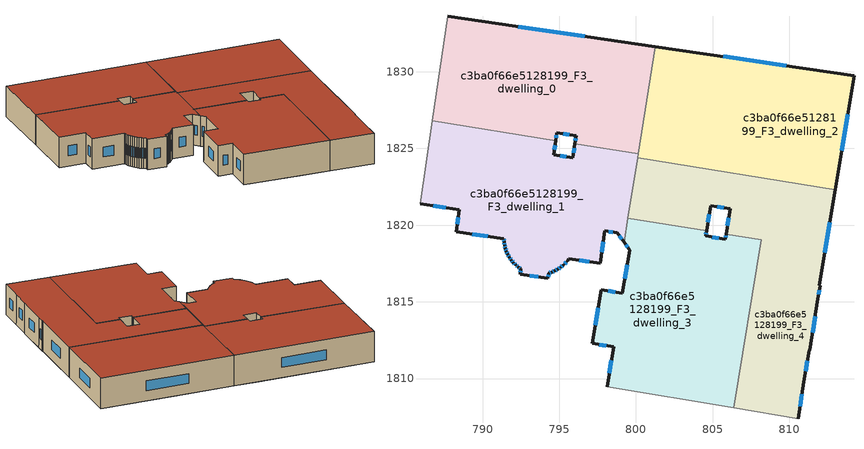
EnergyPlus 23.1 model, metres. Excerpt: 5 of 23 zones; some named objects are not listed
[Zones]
c3ba0f66e5128199_F3_dwelling_0
 floor to c3ba0f66e5128199_F2_dwelling_5 (EU_floor_Construction): 799.14,1831.95 798.02,1824.99 796.02,1825.31 796.09,1825.83 794.84,1826.02 794.77,1825.51 786.72,1826.81 787.73,1833.61 z9
 floor to c3ba0f66e5128199_F2_dwelling_3 (EU_floor_Construction): 801.27,1831.64 800.15,1824.65 798.02,1824.99 799.14,1831.95 z9
 wall outside (EU_wall_Construction): 794.77,1825.51 794.84,1826.02 796.09,1825.83 796.02,1825.31 / 801.28,1831.64 787.73,1833.61 z9:12
 wall to c3ba0f66e5128199_F3_dwelling_1 (EU_wall_Construction): 796.02,1825.31 800.15,1824.65 / 786.72,1826.81 794.77,1825.51 z9:12
 wall adiabatic (EU_wall_Construction): 787.73,1833.61 786.72,1826.81 z9:12
 wall to c3ba0f66e5128199_F3_dwelling_2 (EU_wall_Construction): 800.15,1824.65 801.28,1831.64 z9:12
 window (EU_Window_Construction): 796.07,1825.65 796.05,1825.49 / 795.27,1825.95 795.67,1825.89 / 794.79,1825.69 794.82,1825.85 / 796.67,1832.31 792.34,1832.94 z10.02:10.98
 roof outside (EU_roof_Construction): 800.15,1824.65 801.28,1831.64 787.73,1833.61 786.72,1826.81 794.77,1825.51 794.84,1826.02 796.09,1825.83 796.02,1825.31 z12
c3ba0f66e5128199_F3_dwelling_1
 floor to c3ba0f66e5128199_F2_dwelling_4 (EU_floor_Construction): 798.01,1824.9 797.18,1819.74 797.97,1819.62 797.66,1817.5 795.62,1817.8 795.55,1817.69 795.25,1817.38 795.08,1817.25 794.91,1817.13 794.72,1817.03 794.52,1816.94 794.32,1816.88 794.27,1816.53 792.44,1816.81 792.5,1817.15 792.32,1817.26 792.16,1817.41 792.01,1817.56 791.88,1817.73 791.75,1817.9 791.65,1818.09 791.56,1818.28 791.49,1818.49 791.44,1818.69 791.41,1818.91 791.39,1819.11 788.28,1819.56 788.49,1821.02 785.92,1821.4 786.71,1826.72 794.76,1825.42 794.64,1824.58 795.89,1824.39 796.01,1825.22 z9
 floor to c3ba0f66e5128199_F2_dwelling_5 (EU_floor_Construction): 798.02,1824.99 798.01,1824.9 796.01,1825.22 796.02,1825.31 z9; 794.77,1825.51 794.76,1825.42 786.71,1826.72 786.72,1826.81 z9
 floor to c3ba0f66e5128199_F2_dwelling_3 (EU_floor_Construction): 800.15,1824.65 799.69,1821.79 797.56,1822.13 798.02,1824.99 z9
 floor to c3ba0f66e5128199_F2_dwelling_2 (EU_floor_Construction): 799.69,1821.79 799.22,1818.88 798.78,1819.51 797.18,1819.74 797.56,1822.13 z9
 wall outside (EU_wall_Construction): 785.92,1821.4 788.49,1821.02 788.28,1819.56 791.39,1819.11 791.41,1818.91 791.44,1818.69 791.49,1818.49 791.56,1818.28 791.65,1818.09 791.75,1817.9 791.88,1817.73 792.01,1817.56 792.16,1817.41 792.32,1817.26 792.5,1817.15 792.44,1816.81 794.27,1816.53 794.32,1816.88 794.52,1816.94 794.72,1817.03 794.91,1817.13 795.08,1817.25 795.25,1817.38 795.55,1817.69 795.62,1817.8 797.66,1817.5 797.97,1819.62 798.78,1819.51 799.22,1818.88 / 796.02,1825.31 795.89,1824.39 794.64,1824.58 794.77,1825.51 z9:12
 wall adiabatic (EU_wall_Construction): 786.72,1826.81 785.92,1821.4 z9:12
 wall to c3ba0f66e5128199_F3_dwelling_4 (EU_wall_Construction): 799.48,1820.45 800.11,1824.39 z9:12
 wall to c3ba0f66e5128199_F3_dwelling_3 (EU_wall_Construction): 799.22,1818.88 799.48,1820.45 z9:12
 wall to c3ba0f66e5128199_F3_dwelling_2 (EU_wall_Construction): 800.11,1824.39 800.15,1824.65 z9:12
 window (EU_Window_Construction): 792.06,1817.51 792.11,1817.46 / 791.92,1817.67 791.96,1817.62 / 791.8,1817.84 791.84,1817.79 / 791.69,1818.03 791.72,1817.97 / 791.59,1818.22 791.62,1818.16 / 791.51,1818.42 791.54,1818.35 / 791.46,1818.62 791.47,1818.56 / 791.42,1818.83 791.43,1818.76 / 791.4,1819.04 791.4,1818.98 / 789.34,1819.41 790.33,1819.26 / 788.42,1820.52 788.35,1820.06 / 786.8,1821.27 787.62,1821.15 / 794.68,1824.9 794.72,1825.2 / 795.46,1824.46 795.06,1824.52 / 795.98,1825 795.93,1824.71 / 798.93,1819.29 799.07,1819.09 / 798.24,1819.58 798.5,1819.55 / 797.76,1818.22 797.86,1818.9 / 796.31,1817.7 796.97,1817.61 / 795.35,1817.49 795.45,1817.59 / 795.14,1817.3 795.2,1817.34 / 794.97,1817.17 795.02,1817.21 / 794.78,1817.06 794.84,1817.09 / 794.59,1816.97 794.65,1817 / 794.39,1816.9 794.45,1816.92 / 794.29,1816.65 794.3,1816.76 / 793.06,1816.71 793.65,1816.62 / 792.48,1817.03 792.46,1816.92 / 792.38,1817.22 792.44,1817.19 / 792.22,1817.36 792.27,1817.31 z10.02:10.98
 roof outside (EU_roof_Construction): 799.22,1818.88 800.15,1824.65 796.02,1825.31 795.89,1824.39 794.64,1824.58 794.77,1825.51 786.72,1826.81 785.92,1821.4 788.49,1821.02 788.28,1819.56 791.39,1819.11 791.41,1818.91 791.44,1818.69 791.49,1818.49 791.56,1818.28 791.65,1818.09 791.75,1817.9 791.88,1817.73 792.01,1817.56 792.16,1817.41 792.32,1817.26 792.5,1817.15 792.44,1816.81 794.27,1816.53 794.32,1816.88 794.52,1816.94 794.72,1817.03 794.91,1817.13 795.08,1817.25 795.25,1817.38 795.55,1817.69 795.62,1817.8 797.66,1817.5 797.97,1819.62 798.78,1819.51 z12
c3ba0f66e5128199_F3_dwelling_2
 floor to c3ba0f66e5128199_F2_dwelling_1 (EU_floor_Construction): 814.21,1829.75 812.99,1822.32 805.92,1823.45 807.1,1830.79 z9
 floor to c3ba0f66e5128199_F2_dwelling_3 (EU_floor_Construction): 807.1,1830.79 805.92,1823.45 800.11,1824.39 801.27,1831.64 z9
 wall outside (EU_wall_Construction): 812.99,1822.32 814.21,1829.75 801.28,1831.64 z9:12
 wall to c3ba0f66e5128199_F3_dwelling_4 (EU_wall_Construction): 800.11,1824.39 812.99,1822.32 z9:12
 window (EU_Window_Construction): 813.41,1824.85 813.8,1827.22 / 809.81,1830.39 805.68,1831 z10.02:10.98
 roof outside (EU_roof_Construction): 812.99,1822.32 814.21,1829.75 801.28,1831.64 800.11,1824.39 z12
c3ba0f66e5128199_F3_dwelling_3
 floor to c3ba0f66e5128199_F2_dwelling_2 (EU_floor_Construction): 804.6,1819.62 804.55,1819.3 805.24,1819.18 803.53,1808.56 798.12,1809.47 798.54,1812.06 797.15,1812.3 797.73,1815.79 799.12,1815.55 799.59,1818.37 799.22,1818.88 799.48,1820.45 z9
 floor to c3ba0f66e5128199_F2_dwelling_0 (EU_floor_Construction): 808.16,1819.05 806.39,1808.08 803.53,1808.56 805.24,1819.18 805.82,1819.09 805.88,1819.42 z9
 wall outside (EU_wall_Construction): 799.22,1818.88 799.59,1818.37 799.12,1815.55 797.73,1815.79 797.15,1812.3 798.54,1812.06 798.12,1809.47 / 805.88,1819.42 805.82,1819.09 804.55,1819.3 804.6,1819.62 z9:12
 wall to c3ba0f66e5128199_F3_dwelling_4 (EU_wall_Construction): 804.6,1819.62 799.48,1820.45 / 806.39,1808.08 808.16,1819.05 805.88,1819.42 z9:12
 wall adiabatic (EU_wall_Construction): 798.12,1809.47 806.39,1808.08 z9:12
 window (EU_Window_Construction): 799.35,1818.71 799.47,1818.55 / 804.57,1819.41 804.58,1819.51 / 805.39,1819.16 804.98,1819.23 / 805.86,1819.31 805.84,1819.2 / 798.4,1811.18 798.26,1810.35 / 797.62,1812.22 798.07,1812.14 / 797.53,1814.6 797.35,1813.49 / 798.65,1815.63 798.2,1815.71 / 799.43,1817.41 799.28,1816.51 z10.02:10.98
 roof outside (EU_roof_Construction): 806.39,1808.08 808.16,1819.05 805.88,1819.42 805.82,1819.09 804.55,1819.3 804.6,1819.62 799.48,1820.45 799.22,1818.88 799.59,1818.37 799.12,1815.55 797.73,1815.79 797.15,1812.3 798.54,1812.06 798.12,1809.47 z12
c3ba0f66e5128199_F3_dwelling_4
 floor to c3ba0f66e5128199_F2_dwelling_0 (EU_floor_Construction): 812.37,1818.53 811.97,1816.07 812.02,1816.06 811.85,1815.19 811.34,1811.85 811.3,1811.85 810.95,1809.79 810.57,1807.38 806.39,1808.08 808.16,1819.05 805.88,1819.42 805.9,1819.56 z9
 floor to c3ba0f66e5128199_F2_dwelling_1 (EU_floor_Construction): 812.99,1822.32 812.37,1818.53 805.9,1819.56 806.15,1821.05 805.55,1821.15 805.92,1823.45 z9
 floor to c3ba0f66e5128199_F2_dwelling_2 (EU_floor_Construction): 804.82,1820.97 804.6,1819.62 799.48,1820.45 799.69,1821.79 z9
 floor to c3ba0f66e5128199_F2_dwelling_3 (EU_floor_Construction): 805.92,1823.45 805.55,1821.15 804.87,1821.26 804.82,1820.97 799.69,1821.79 800.11,1824.39 z9
 wall outside (EU_wall_Construction): 810.57,1807.38 810.95,1809.79 811.3,1811.85 811.34,1811.85 811.85,1815.19 812.02,1816.06 811.97,1816.07 812.99,1822.32 / 804.6,1819.62 804.87,1821.26 806.15,1821.05 805.88,1819.42 z9:12
 wall adiabatic (EU_wall_Construction): 806.39,1808.08 810.57,1807.38 z9:12
 window (EU_Window_Construction): 811.51,1812.98 811.67,1814.05 / 811.07,1810.49 811.18,1811.15 / 810.7,1808.2 810.82,1808.97 / 806.05,1820.5 805.97,1819.97 / 805.31,1821.19 805.71,1821.12 / 804.69,1820.18 804.78,1820.7 / 812.32,1818.2 812.64,1820.19 / 811.91,1815.49 811.96,1815.77 z10.02:10.98
 roof outside (EU_roof_Construction): 810.57,1807.38 810.95,1809.79 811.3,1811.85 811.34,1811.85 811.85,1815.19 812.02,1816.06 811.97,1816.07 812.99,1822.32 800.11,1824.39 799.48,1820.45 804.6,1819.62 804.87,1821.26 806.15,1821.05 805.88,1819.42 808.16,1819.05 806.39,1808.08 z12
[Building]
EU S2 Campaign: North Axis=0; Terrain=City; Solar Distribution=FullExterior
[Site:Location]
Vienna: Latitude=48; Longitude=16.5; Time Zone=1; Elevation=183
[SizingPeriod:WeatherFileDays]
AnnualSizingPeriod: Begin Month=1; Begin Day of Month=1; End Month=12; End Day of Month=31; Day of Week for Start Day=Monday; Use Weather File Daylight Saving Period=No; Use Weather File Rain and Snow Indicators=No
[MATERIAL]
EU_InternalMass_Material: Roughness=MediumRough; Thickness=0.1; Conductivity=1; Density=1800; Specific Heat=900; Thermal Absorptance=0.9; Solar Absorptance=0.7; Visible Absorptance=0.7
[MATERIAL:NOMASS] Roughness=MediumRough; Thermal Absorptance=0.9; Solar Absorptance=0.7; Visible Absorptance=0.7
Name | Thermal Resistance
EU_wall_NoMass | 0.942466
EU_roof_NoMass | 0.551687
EU_floor_NoMass | 0.66527
[WINDOWMATERIAL:SIMPLEGLAZINGSYSTEM]
EU_Window_SimpleGlazing: UFactor=2.03367; Solar Heat Gain Coefficient=0.65; Visible Transmittance=0.65
[CONSTRUCTION]
EU_wall_Construction: EU_wall_NoMass
EU_roof_Construction: EU_roof_NoMass
EU_floor_Construction: EU_floor_NoMass
EU_Window_Construction: EU_Window_SimpleGlazing
EU_InternalMass_Construction: EU_InternalMass_Material
[ZONE] Type=1; Multiplier=1; Ceiling Height=autocalculate; Floor Area=autocalculate; Part of Total Floor Area=Yes
Name | Volume
c3ba0f66e5128199_F3_dwelling_0 | 283.663
c3ba0f66e5128199_F3_dwelling_1 | 283.647
c3ba0f66e5128199_F3_dwelling_2 | 291.576
c3ba0f66e5128199_F3_dwelling_3 | 294.241
c3ba0f66e5128199_F3_dwelling_4 | 291.544
[INTERNALMASS] Construction=EU_InternalMass_Construction
Name | Zone or ZoneList | Surface Area
c3ba0f66e5128199_F3_dwelling_0_EU_InternalMass | c3ba0f66e5128199_F3_dwelling_0 | 94.5547
c3ba0f66e5128199_F3_dwelling_1_EU_InternalMass | c3ba0f66e5128199_F3_dwelling_1 | 94.5486
c3ba0f66e5128199_F3_dwelling_2_EU_InternalMass | c3ba0f66e5128199_F3_dwelling_2 | 97.1883
c3ba0f66e5128199_F3_dwelling_3_EU_InternalMass | c3ba0f66e5128199_F3_dwelling_3 | 98.0808
c3ba0f66e5128199_F3_dwelling_4_EU_InternalMass | c3ba0f66e5128199_F3_dwelling_4 | 97.1815
[OTHEREQUIPMENT] Fuel Type=Electricity; Design Level Calculation Method=Watts/Area; Power per Zone Floor Area=1; Fraction Latent=0; Fraction Radiant=0; Fraction Lost=0; Carbon Dioxide Generation Rate=0; EndUse Subcategory=EU_Step8_InternalGains
Name | Zone or ZoneList or Space or SpaceList | Schedule
EU_Step8_InternalGain_c3ba0f66e5128199_F3_dwelling_0_f000 | c3ba0f66e5128199_F3_dwelling_0 | EU_Step8_GainSchedule_c3ba0f66e5128199_F3_dwelling_0_f000
EU_Step8_InternalGain_c3ba0f66e5128199_F3_dwelling_1_f000 | c3ba0f66e5128199_F3_dwelling_1 | EU_Step8_GainSchedule_c3ba0f66e5128199_F3_dwelling_1_f000
EU_Step8_InternalGain_c3ba0f66e5128199_F3_dwelling_2_f000 | c3ba0f66e5128199_F3_dwelling_2 | EU_Step8_GainSchedule_c3ba0f66e5128199_F3_dwelling_2_f000
EU_Step8_InternalGain_c3ba0f66e5128199_F3_dwelling_3_f000 | c3ba0f66e5128199_F3_dwelling_3 | EU_Step8_GainSchedule_c3ba0f66e5128199_F3_dwelling_3_f000
EU_Step8_InternalGain_c3ba0f66e5128199_F3_dwelling_4_f000 | c3ba0f66e5128199_F3_dwelling_4 | EU_Step8_GainSchedule_c3ba0f66e5128199_F3_dwelling_4_f000
[ZONEVENTILATION:DESIGNFLOWRATE] Schedule=EU_AlwaysOn; Design Flow Rate Calculation Method=AirChanges/Hour; Air Changes per Hour=0.530523; Ventilation Type=Natural; Fan Pressure Rise=0; Fan Total Efficiency=1; Constant Term Coefficient=1; Temperature Term Coefficient=0; Velocity Term Coefficient=0; Velocity Squared Term Coefficient=0; Minimum Indoor Temperature=-100; Maximum Indoor Temperature=100; Delta Temperature=-100; Minimum Outdoor Temperature=-100; Maximum Outdoor Temperature=100; Maximum Wind Speed=40
Name | Zone or ZoneList or Space or SpaceList
EU_ConstantAir_c3ba0f66e5128199_F3_dwelling_0 | c3ba0f66e5128199_F3_dwelling_0
EU_ConstantAir_c3ba0f66e5128199_F3_dwelling_1 | c3ba0f66e5128199_F3_dwelling_1
EU_ConstantAir_c3ba0f66e5128199_F3_dwelling_2 | c3ba0f66e5128199_F3_dwelling_2
EU_ConstantAir_c3ba0f66e5128199_F3_dwelling_3 | c3ba0f66e5128199_F3_dwelling_3
EU_ConstantAir_c3ba0f66e5128199_F3_dwelling_4 | c3ba0f66e5128199_F3_dwelling_4
[HVACTEMPLATE:ZONE:IDEALLOADSAIRSYSTEM] System Availability Schedule=EU_AlwaysOn; Maximum Heating Supply Air Temperature=50; Minimum Cooling Supply Air Temperature=13; Maximum Heating Supply Air Humidity Ratio=0.0156; Minimum Cooling Supply Air Humidity Ratio=0.0077; Heating Limit=NoLimit; Cooling Limit=NoLimit; Heating Availability Schedule=EU_AlwaysOn; Cooling Availability Schedule=EU_CoolingOff; Dehumidification Control Type=ConstantSensibleHeatRatio; Cooling Sensible Heat Ratio=0.7; Dehumidification Setpoint=60; Humidification Control Type=None; Humidification Setpoint=30; Outdoor Air Method=None; Outdoor Air Flow Rate per Person=0.00944; Outdoor Air Flow Rate per Zone Floor Area=0; Outdoor Air Flow Rate per Zone=0; Demand Controlled Ventilation Type=None; Outdoor Air Economizer Type=NoEconomizer; Heat Recovery Type=None; Sensible Heat Recovery Effectiveness=0.7; Latent Heat Recovery Effectiveness=0.65
Name | Template Thermostat
c3ba0f66e5128199_F3_dwelling_0 | EU_HeatOnly_c3ba0f66e5128199_F3_dwelling_0
c3ba0f66e5128199_F3_dwelling_1 | EU_HeatOnly_c3ba0f66e5128199_F3_dwelling_1
c3ba0f66e5128199_F3_dwelling_2 | EU_HeatOnly_c3ba0f66e5128199_F3_dwelling_2
c3ba0f66e5128199_F3_dwelling_3 | EU_HeatOnly_c3ba0f66e5128199_F3_dwelling_3
c3ba0f66e5128199_F3_dwelling_4 | EU_HeatOnly_c3ba0f66e5128199_F3_dwelling_4
[SIZING:ZONE] Zone Cooling Design Supply Air Temperature Input Method=SupplyAirTemperature; Zone Cooling Design Supply Air Temperature=13; Zone Heating Design Supply Air Temperature Input Method=SupplyAirTemperature; Zone Heating Design Supply Air Temperature=50; Zone Cooling Design Supply Air Humidity Ratio=0.008; Zone Heating Design Supply Air Humidity Ratio=0.008; Cooling Design Air Flow Method=DesignDay; Cooling Design Air Flow Rate=0; Cooling Minimum Air Flow per Zone Floor Area=0.000762; Cooling Minimum Air Flow=0; Cooling Minimum Air Flow Fraction=0.2; Heating Design Air Flow Method=DesignDay; Heating Design Air Flow Rate=0; Heating Maximum Air Flow per Zone Floor Area=0.002032; Heating Maximum Air Flow=0.141576; Heating Maximum Air Flow Fraction=0.3; Account for Dedicated Outdoor Air System=No; Dedicated Outdoor Air System Control Strategy=NeutralSupplyAir; Dedicated Outdoor Air Low Setpoint Temperature for Design=autosize; Dedicated Outdoor Air High Setpoint Temperature for Design=autosize; Zone Load Sizing Method=Sensible Load Only No Latent Load; Zone Latent Cooling Design Supply Air Humidity Ratio Input Method=HumidityRatioDifference; Zone Cooling Design Supply Air Humidity Ratio Difference=0.005; Zone Latent Heating Design Supply Air Humidity Ratio Input Method=HumidityRatioDifference; Zone Humidification Design Supply Air Humidity Ratio Difference=0.005
c3ba0f66e5128199_F3_dwelling_0; c3ba0f66e5128199_F3_dwelling_1; c3ba0f66e5128199_F3_dwelling_2; c3ba0f66e5128199_F3_dwelling_3; c3ba0f66e5128199_F3_dwelling_4
[SCHEDULE:CONSTANT]
Name | Hourly Value
EU_AlwaysOn | 1
EU_CoolingOff | 0
[SCHEDULE:FILE] Column Number=1; Rows to Skip at Top=0; Number of Hours of Data=8760; Column Separator=Comma; Interpolate to Timestep=No; Minutes per Item=60; Adjust Schedule for Daylight Savings=Yes
Name | File
EU_Step8_GainSchedule_c3ba0f66e5128199_F3_dwelling_0_f000 | ../../schedules/c3ba0f66e5128199/c3ba0f66e5128199_F3_dwelling_0_f000_gain.csv
EU_Step8_GainSchedule_c3ba0f66e5128199_F3_dwelling_1_f000 | ../../schedules/c3ba0f66e5128199/c3ba0f66e5128199_F3_dwelling_1_f000_gain.csv
EU_Step8_GainSchedule_c3ba0f66e5128199_F3_dwelling_2_f000 | ../../schedules/c3ba0f66e5128199/c3ba0f66e5128199_F3_dwelling_2_f000_gain.csv
EU_Step8_GainSchedule_c3ba0f66e5128199_F3_dwelling_3_f000 | ../../schedules/c3ba0f66e5128199/c3ba0f66e5128199_F3_dwelling_3_f000_gain.csv
EU_Step8_GainSchedule_c3ba0f66e5128199_F3_dwelling_4_f000 | ../../schedules/c3ba0f66e5128199/c3ba0f66e5128199_F3_dwelling_4_f000_gain.csv
